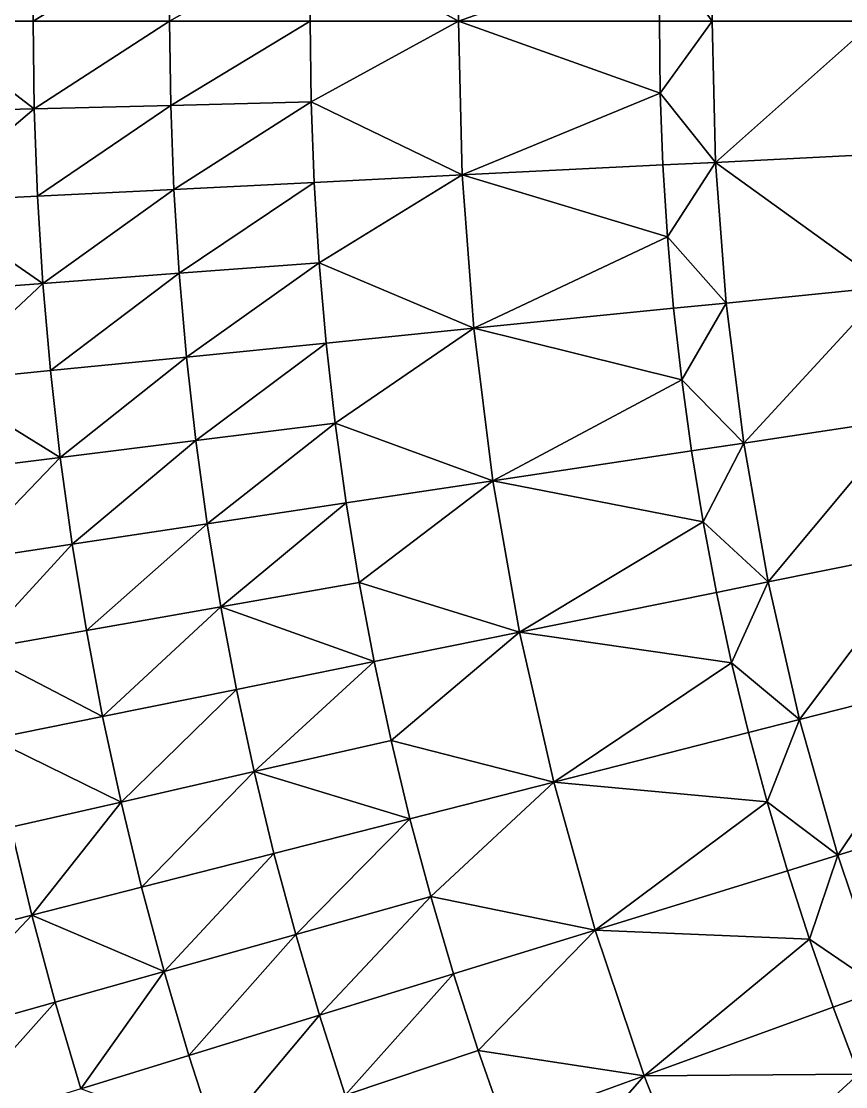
# Model space of a CAD drawing. Header units: millimetres. Extents: x -3750 to 5350, y -3750 to 3750.
# Drawn here: x -2015 to -1543, y -610 to 0 of the extents above; entities that cross this region are included whole.
import ezdxf

# ---------------------------------------------------------------- set-up
doc = ezdxf.new("R2010")
doc.units = ezdxf.units.MM
doc.header["$MEASUREMENT"] = 0
doc.layers.add('MESH_3D', color=2, linetype='CONTINUOUS')

msp = doc.modelspace()

# ---------------------------------------------------------------- linework, layer by layer
at = {"layer": 'MESH_3D'}
for points in [[(925.34, 3634.04, 32500), (-2410.45, 2872.67, 32500), (3378.63, -1627.06, 32500)], [(-2410.45, 2872.67, 32500), (-2264.27, -2989.25, 32500), (-1955.38, -3199.84, 32500)], [(3378.63, -1627.06, 32500), (-2410.45, 2872.67, 32500), (-1955.38, -3199.84, 32500)], [(-1765.08, 0, -885.22), (-1849.42, 46.12, -840.76), (-1762.89, 87.98, -885.22)], [(-1765.08, 0, -885.22), (-1762.89, 87.98, -885.22), (-1649.49, 41.14, -939.08)], [(-1619.78, 0, -952.14), (-1649.49, 41.14, -939.08), (-1617.77, 80.74, -952.14)], [(-1619.78, 0, -952.14), (-1617.77, 80.74, -952.14), (-1526.82, 0, -989.8)], [(-1617.77, 80.74, -952.14), (-1524.92, 76.11, -989.8), (-1526.82, 0, -989.8)], [(-2073.37, 0, -698.41), (-2072.73, 51.69, -698.41), (-2007.95, 50.08, -744.25)], [(-2073.37, 0, -698.41), (-2007.95, 50.08, -744.25), (-2008.57, 0, -744.25)], [(-2008.57, 0, -744.25), (-2007.95, 50.08, -744.25), (-1929.78, 48.13, -794.3)], [(-2008.57, 0, -744.25), (-1929.78, 48.13, -794.3), (-1930.38, 0, -794.3)], [(-1930.38, 0, -794.3), (-1929.78, 48.13, -794.3), (-1849.42, 46.12, -840.76)], [(-1930.38, 0, -794.3), (-1849.42, 46.12, -840.76), (-1850, 0, -840.76)], [(-1765.08, 0, -885.22), (-1850, 0, -840.76), (-1849.42, 46.12, -840.76)], [(-1765.08, 0, -885.22), (-1649.49, 41.14, -939.08), (-1650, 0, -939.08)], [(-1619.78, 0, -952.14), (-1650, 0, -939.08), (-1649.49, 41.14, -939.08)], [(-2073.37, 0, -698.41), (-2008.57, 0, -744.25), (-2007.95, -50.08, -744.25)], [(-2072.73, -51.69, -698.41), (-2073.37, 0, -698.41), (-2007.95, -50.08, -744.25)], [(-2007.95, -50.08, -744.25), (-2008.57, 0, -744.25), (-1930.38, 0, -794.3)], [(-2007.95, -50.08, -744.25), (-1930.38, 0, -794.3), (-1929.78, -48.13, -794.3)], [(-1929.78, -48.13, -794.3), (-1930.38, 0, -794.3), (-1850, 0, -840.76)], [(-1929.78, -48.13, -794.3), (-1850, 0, -840.76), (-1849.42, -46.12, -840.76)], [(-1765.08, 0, -885.22), (-1849.42, -46.12, -840.76), (-1850, 0, -840.76)], [(-1762.89, -87.98, -885.22), (-1849.42, -46.12, -840.76), (-1765.08, 0, -885.22)], [(-1765.08, 0, -885.22), (-1650, 0, -939.08), (-1649.49, -41.14, -939.08)], [(-1762.89, -87.98, -885.22), (-1765.08, 0, -885.22), (-1649.49, -41.14, -939.08)], [(-1619.78, 0, -952.14), (-1649.49, -41.14, -939.08), (-1650, 0, -939.08)], [(-1617.77, -80.74, -952.14), (-1649.49, -41.14, -939.08), (-1619.78, 0, -952.14)], [(-1617.77, -80.74, -952.14), (-1619.78, 0, -952.14), (-1526.82, 0, -989.8)], [(-1617.77, -80.74, -952.14), (-1526.82, 0, -989.8), (-1524.92, -76.11, -989.8)], [(-1762.89, -87.98, -885.22), (-1649.49, -41.14, -939.08), (-1647.95, -82.25, -939.08)], [(-1617.77, -80.74, -952.14), (-1647.95, -82.25, -939.08), (-1649.49, -41.14, -939.08)], [(-2006.07, -100.12, -744.25), (-2007.95, -50.08, -744.25), (-1929.78, -48.13, -794.3)], [(-2006.07, -100.12, -744.25), (-1929.78, -48.13, -794.3), (-1927.98, -96.22, -794.3)], [(-1927.98, -96.22, -794.3), (-1929.78, -48.13, -794.3), (-1849.42, -46.12, -840.76)], [(-1927.98, -96.22, -794.3), (-1849.42, -46.12, -840.76), (-1847.7, -92.21, -840.76)], [(-1762.89, -87.98, -885.22), (-1847.7, -92.21, -840.76), (-1849.42, -46.12, -840.76)], [(-2070.8, -103.35, -698.41), (-2072.73, -51.69, -698.41), (-2007.95, -50.08, -744.25)], [(-2070.8, -103.35, -698.41), (-2007.95, -50.08, -744.25), (-2006.07, -100.12, -744.25)], [(-1617.77, -80.74, -952.14), (-1524.92, -76.11, -989.8), (-1519.23, -152.02, -989.8)], [(-1762.89, -87.98, -885.22), (-1647.95, -82.25, -939.08), (-1645.39, -123.3, -939.08)], [(-1617.77, -80.74, -952.14), (-1645.39, -123.3, -939.08), (-1647.95, -82.25, -939.08)], [(-1611.73, -161.28, -952.14), (-1645.39, -123.3, -939.08), (-1617.77, -80.74, -952.14)], [(-1611.73, -161.28, -952.14), (-1617.77, -80.74, -952.14), (-1519.23, -152.02, -989.8)], [(-1762.89, -87.98, -885.22), (-1844.83, -138.25, -840.76), (-1847.7, -92.21, -840.76)], [(-1756.31, -175.75, -885.22), (-1844.83, -138.25, -840.76), (-1762.89, -87.98, -885.22)], [(-1756.31, -175.75, -885.22), (-1762.89, -87.98, -885.22), (-1645.39, -123.3, -939.08)], [(-2002.95, -150.1, -744.25), (-2006.07, -100.12, -744.25), (-1927.98, -96.22, -794.3)], [(-2002.95, -150.1, -744.25), (-1927.98, -96.22, -794.3), (-1924.98, -144.26, -794.3)], [(-1924.98, -144.26, -794.3), (-1927.98, -96.22, -794.3), (-1847.7, -92.21, -840.76)], [(-1924.98, -144.26, -794.3), (-1847.7, -92.21, -840.76), (-1844.83, -138.25, -840.76)], [(-2070.8, -103.35, -698.41), (-2006.07, -100.12, -744.25), (-2002.95, -150.1, -744.25)], [(-2067.58, -154.94, -698.41), (-2070.8, -103.35, -698.41), (-2002.95, -150.1, -744.25)], [(-1756.31, -175.75, -885.22), (-1645.39, -123.3, -939.08), (-1641.8, -164.29, -939.08)], [(-1611.73, -161.28, -952.14), (-1641.8, -164.29, -939.08), (-1645.39, -123.3, -939.08)], [(-1920.79, -192.2, -794.3), (-1924.98, -144.26, -794.3), (-1844.83, -138.25, -840.76)], [(-1920.79, -192.2, -794.3), (-1844.83, -138.25, -840.76), (-1840.81, -184.2, -840.76)], [(-1756.31, -175.75, -885.22), (-1840.81, -184.2, -840.76), (-1844.83, -138.25, -840.76)], [(-1998.59, -199.99, -744.25), (-2002.95, -150.1, -744.25), (-1924.98, -144.26, -794.3)], [(-1998.59, -199.99, -744.25), (-1924.98, -144.26, -794.3), (-1920.79, -192.2, -794.3)], [(-2063.07, -206.44, -698.41), (-2067.58, -154.94, -698.41), (-2002.95, -150.1, -744.25)], [(-2063.07, -206.44, -698.41), (-2002.95, -150.1, -744.25), (-1998.59, -199.99, -744.25)], [(-1601.69, -241.42, -952.14), (-1611.73, -161.28, -952.14), (-1519.23, -152.02, -989.8)], [(-1601.69, -241.42, -952.14), (-1519.23, -152.02, -989.8), (-1509.77, -227.56, -989.8)], [(-1756.31, -175.75, -885.22), (-1641.8, -164.29, -939.08), (-1637.19, -205.17, -939.08)], [(-1611.73, -161.28, -952.14), (-1637.19, -205.17, -939.08), (-1641.8, -164.29, -939.08)], [(-1601.69, -241.42, -952.14), (-1637.19, -205.17, -939.08), (-1611.73, -161.28, -952.14)], [(-1756.31, -175.75, -885.22), (-1835.64, -230.04, -840.76), (-1840.81, -184.2, -840.76)], [(-1745.37, -263.07, -885.22), (-1835.64, -230.04, -840.76), (-1756.31, -175.75, -885.22)], [(-1745.37, -263.07, -885.22), (-1756.31, -175.75, -885.22), (-1637.19, -205.17, -939.08)], [(-1915.4, -240.03, -794.3), (-1920.79, -192.2, -794.3), (-1840.81, -184.2, -840.76)], [(-1915.4, -240.03, -794.3), (-1840.81, -184.2, -840.76), (-1835.64, -230.04, -840.76)], [(-1992.98, -249.75, -744.25), (-1998.59, -199.99, -744.25), (-1920.79, -192.2, -794.3)], [(-1992.98, -249.75, -744.25), (-1920.79, -192.2, -794.3), (-1915.4, -240.03, -794.3)], [(-2063.07, -206.44, -698.41), (-1998.59, -199.99, -744.25), (-1992.98, -249.75, -744.25)], [(-2057.28, -257.81, -698.41), (-2063.07, -206.44, -698.41), (-1992.98, -249.75, -744.25)], [(-1745.37, -263.07, -885.22), (-1637.19, -205.17, -939.08), (-1631.57, -245.92, -939.08)], [(-1601.69, -241.42, -952.14), (-1631.57, -245.92, -939.08), (-1637.19, -205.17, -939.08)], [(-1908.82, -287.71, -794.3), (-1915.4, -240.03, -794.3), (-1835.64, -230.04, -840.76)], [(-1908.82, -287.71, -794.3), (-1835.64, -230.04, -840.76), (-1829.34, -275.73, -840.76)], [(-1745.37, -263.07, -885.22), (-1829.34, -275.73, -840.76), (-1835.64, -230.04, -840.76)], [(-1587.66, -320.95, -952.14), (-1601.69, -241.42, -952.14), (-1509.77, -227.56, -989.8)], [(-1587.66, -320.95, -952.14), (-1509.77, -227.56, -989.8), (-1496.55, -302.53, -989.8)], [(-1986.14, -299.36, -744.25), (-1992.98, -249.75, -744.25), (-1915.4, -240.03, -794.3)], [(-1986.14, -299.36, -744.25), (-1915.4, -240.03, -794.3), (-1908.82, -287.71, -794.3)], [(-1601.69, -241.42, -952.14), (-1624.93, -286.52, -939.08), (-1631.57, -245.92, -939.08)], [(-1587.66, -320.95, -952.14), (-1624.93, -286.52, -939.08), (-1601.69, -241.42, -952.14)], [(-2050.22, -309.02, -698.41), (-2057.28, -257.81, -698.41), (-1992.98, -249.75, -744.25)], [(-2050.22, -309.02, -698.41), (-1992.98, -249.75, -744.25), (-1986.14, -299.36, -744.25)], [(-1745.37, -263.07, -885.22), (-1631.57, -245.92, -939.08), (-1624.93, -286.52, -939.08)], [(-1745.37, -263.07, -885.22), (-1821.89, -321.25, -840.76), (-1829.34, -275.73, -840.76)], [(-1730.08, -349.74, -885.22), (-1821.89, -321.25, -840.76), (-1745.37, -263.07, -885.22)], [(-1730.08, -349.74, -885.22), (-1745.37, -263.07, -885.22), (-1624.93, -286.52, -939.08)], [(-1901.05, -335.21, -794.3), (-1908.82, -287.71, -794.3), (-1829.34, -275.73, -840.76)], [(-1901.05, -335.21, -794.3), (-1829.34, -275.73, -840.76), (-1821.89, -321.25, -840.76)], [(-1730.08, -349.74, -885.22), (-1624.93, -286.52, -939.08), (-1617.28, -326.94, -939.08)], [(-1587.66, -320.95, -952.14), (-1617.28, -326.94, -939.08), (-1624.93, -286.52, -939.08)], [(-1978.06, -348.78, -744.25), (-1986.14, -299.36, -744.25), (-1908.82, -287.71, -794.3)], [(-1978.06, -348.78, -744.25), (-1908.82, -287.71, -794.3), (-1901.05, -335.21, -794.3)], [(-2041.88, -360.04, -698.41), (-2050.22, -309.02, -698.41), (-1986.14, -299.36, -744.25)], [(-2041.88, -360.04, -698.41), (-1986.14, -299.36, -744.25), (-1978.06, -348.78, -744.25)], [(-1569.69, -399.69, -952.14), (-1587.66, -320.95, -952.14), (-1496.55, -302.53, -989.8)], [(-1569.69, -399.69, -952.14), (-1496.55, -302.53, -989.8), (-1479.61, -376.75, -989.8)], [(-1901.05, -335.21, -794.3), (-1821.89, -321.25, -840.76), (-1813.32, -366.57, -840.76)], [(-1730.08, -349.74, -885.22), (-1813.32, -366.57, -840.76), (-1821.89, -321.25, -840.76)], [(-1587.66, -320.95, -952.14), (-1608.63, -367.16, -939.08), (-1617.28, -326.94, -939.08)], [(-1569.69, -399.69, -952.14), (-1608.63, -367.16, -939.08), (-1587.66, -320.95, -952.14)], [(-1730.08, -349.74, -885.22), (-1617.28, -326.94, -939.08), (-1608.63, -367.16, -939.08)], [(-1968.75, -397.99, -744.25), (-1978.06, -348.78, -744.25), (-1901.05, -335.21, -794.3)], [(-1968.75, -397.99, -744.25), (-1901.05, -335.21, -794.3), (-1892.1, -382.5, -794.3)], [(-1892.1, -382.5, -794.3), (-1901.05, -335.21, -794.3), (-1813.32, -366.57, -840.76)], [(-2041.88, -360.04, -698.41), (-1978.06, -348.78, -744.25), (-1968.75, -397.99, -744.25)], [(-1730.08, -349.74, -885.22), (-1803.62, -411.66, -840.76), (-1813.32, -366.57, -840.76)], [(-1710.5, -435.55, -885.22), (-1803.62, -411.66, -840.76), (-1730.08, -349.74, -885.22)], [(-1710.5, -435.55, -885.22), (-1730.08, -349.74, -885.22), (-1608.63, -367.16, -939.08)], [(-2032.27, -410.83, -698.41), (-2041.88, -360.04, -698.41), (-1968.75, -397.99, -744.25)], [(-1881.98, -429.55, -794.3), (-1892.1, -382.5, -794.3), (-1813.32, -366.57, -840.76)], [(-1881.98, -429.55, -794.3), (-1813.32, -366.57, -840.76), (-1803.62, -411.66, -840.76)], [(-1710.5, -435.55, -885.22), (-1608.63, -367.16, -939.08), (-1598.98, -407.15, -939.08)], [(-1569.69, -399.69, -952.14), (-1598.98, -407.15, -939.08), (-1608.63, -367.16, -939.08)], [(-1547.82, -477.44, -952.14), (-1569.69, -399.69, -952.14), (-1479.61, -376.75, -989.8)], [(-1547.82, -477.44, -952.14), (-1479.61, -376.75, -989.8), (-1458.99, -450.04, -989.8)], [(-1958.21, -446.95, -744.25), (-1968.75, -397.99, -744.25), (-1892.1, -382.5, -794.3)], [(-1958.21, -446.95, -744.25), (-1892.1, -382.5, -794.3), (-1881.98, -429.55, -794.3)], [(-2032.27, -410.83, -698.41), (-1968.75, -397.99, -744.25), (-1958.21, -446.95, -744.25)], [(-1569.69, -399.69, -952.14), (-1588.33, -446.89, -939.08), (-1598.98, -407.15, -939.08)], [(-1547.82, -477.44, -952.14), (-1588.33, -446.89, -939.08), (-1569.69, -399.69, -952.14)], [(-1710.5, -435.55, -885.22), (-1598.98, -407.15, -939.08), (-1588.33, -446.89, -939.08)], [(-2021.39, -461.37, -698.41), (-2032.27, -410.83, -698.41), (-1958.21, -446.95, -744.25)], [(-1881.98, -429.55, -794.3), (-1803.62, -411.66, -840.76), (-1792.79, -456.5, -840.76)], [(-1710.5, -435.55, -885.22), (-1792.79, -456.5, -840.76), (-1803.62, -411.66, -840.76)], [(-1946.46, -495.63, -744.25), (-1958.21, -446.95, -744.25), (-1881.98, -429.55, -794.3)], [(-1946.46, -495.63, -744.25), (-1881.98, -429.55, -794.3), (-1870.69, -476.34, -794.3)], [(-1870.69, -476.34, -794.3), (-1881.98, -429.55, -794.3), (-1792.79, -456.5, -840.76)], [(-1710.5, -435.55, -885.22), (-1780.85, -501.05, -840.76), (-1792.79, -456.5, -840.76)], [(-1686.66, -520.27, -885.22), (-1780.85, -501.05, -840.76), (-1710.5, -435.55, -885.22)], [(-1686.66, -520.27, -885.22), (-1710.5, -435.55, -885.22), (-1588.33, -446.89, -939.08)], [(-2009.26, -511.62, -698.41), (-2021.39, -461.37, -698.41), (-1958.21, -446.95, -744.25)], [(-2009.26, -511.62, -698.41), (-1958.21, -446.95, -744.25), (-1946.46, -495.63, -744.25)], [(-1686.66, -520.27, -885.22), (-1588.33, -446.89, -939.08), (-1576.7, -486.35, -939.08)], [(-1547.82, -477.44, -952.14), (-1576.7, -486.35, -939.08), (-1588.33, -446.89, -939.08)], [(-1522.1, -554, -952.14), (-1547.82, -477.44, -952.14), (-1458.99, -450.04, -989.8)], [(-1858.23, -522.82, -794.3), (-1870.69, -476.34, -794.3), (-1792.79, -456.5, -840.76)], [(-1858.23, -522.82, -794.3), (-1792.79, -456.5, -840.76), (-1780.85, -501.05, -840.76)], [(-2091.92, -532.67, -630.5), (-2021.39, -461.37, -698.41), (-2009.26, -511.62, -698.41)], [(-1933.5, -544, -744.25), (-1946.46, -495.63, -744.25), (-1870.69, -476.34, -794.3)], [(-1933.5, -544, -744.25), (-1870.69, -476.34, -794.3), (-1858.23, -522.82, -794.3)], [(-1547.82, -477.44, -952.14), (-1564.08, -525.5, -939.08), (-1576.7, -486.35, -939.08)], [(-1522.1, -554, -952.14), (-1564.08, -525.5, -939.08), (-1547.82, -477.44, -952.14)], [(-1686.66, -520.27, -885.22), (-1576.7, -486.35, -939.08), (-1564.08, -525.5, -939.08)], [(-2009.26, -511.62, -698.41), (-1946.46, -495.63, -744.25), (-1933.5, -544, -744.25)], [(-1844.62, -568.99, -794.3), (-1858.23, -522.82, -794.3), (-1780.85, -501.05, -840.76)], [(-1844.62, -568.99, -794.3), (-1780.85, -501.05, -840.76), (-1767.81, -545.3, -840.76)], [(-1686.66, -520.27, -885.22), (-1767.81, -545.3, -840.76), (-1780.85, -501.05, -840.76)], [(-2077.99, -584.66, -630.5), (-2091.92, -532.67, -630.5), (-2009.26, -511.62, -698.41)], [(-2077.99, -584.66, -630.5), (-2009.26, -511.62, -698.41), (-1995.88, -561.55, -698.41)], [(-1995.88, -561.55, -698.41), (-2009.26, -511.62, -698.41), (-1933.5, -544, -744.25)], [(-1919.34, -592.04, -744.25), (-1933.5, -544, -744.25), (-1858.23, -522.82, -794.3)], [(-1919.34, -592.04, -744.25), (-1858.23, -522.82, -794.3), (-1844.62, -568.99, -794.3)], [(-1686.66, -520.27, -885.22), (-1753.67, -589.2, -840.76), (-1767.81, -545.3, -840.76)], [(-1658.63, -603.69, -885.22), (-1753.67, -589.2, -840.76), (-1686.66, -520.27, -885.22)], [(-1658.63, -603.69, -885.22), (-1686.66, -520.27, -885.22), (-1564.08, -525.5, -939.08)], [(-1658.63, -603.69, -885.22), (-1564.08, -525.5, -939.08), (-1550.49, -564.33, -939.08)], [(-1522.1, -554, -952.14), (-1550.49, -564.33, -939.08), (-1564.08, -525.5, -939.08)], [(-1981.26, -611.14, -698.41), (-1995.88, -561.55, -698.41), (-1933.5, -544, -744.25)], [(-1981.26, -611.14, -698.41), (-1933.5, -544, -744.25), (-1919.34, -592.04, -744.25)], [(-1829.86, -614.8, -794.3), (-1844.62, -568.99, -794.3), (-1767.81, -545.3, -840.76)], [(-1829.86, -614.8, -794.3), (-1767.81, -545.3, -840.76), (-1753.67, -589.2, -840.76)], [(-1522.1, -554, -952.14), (-1535.94, -602.81, -939.08), (-1550.49, -564.33, -939.08)], [(-2062.77, -636.28, -630.5), (-2077.99, -584.66, -630.5), (-1995.88, -561.55, -698.41)], [(-2062.77, -636.28, -630.5), (-1995.88, -561.55, -698.41), (-1981.26, -611.14, -698.41)], [(-1658.63, -603.69, -885.22), (-1550.49, -564.33, -939.08), (-1535.94, -602.81, -939.08)], [(-1903.98, -639.7, -744.25), (-1919.34, -592.04, -744.25), (-1844.62, -568.99, -794.3)], [(-1903.98, -639.7, -744.25), (-1844.62, -568.99, -794.3), (-1829.86, -614.8, -794.3)], [(-1829.86, -614.8, -794.3), (-1753.67, -589.2, -840.76), (-1738.43, -632.74, -840.76)], [(-1658.63, -603.69, -885.22), (-1738.43, -632.74, -840.76), (-1753.67, -589.2, -840.76)], [(-1981.26, -611.14, -698.41), (-1919.34, -592.04, -744.25), (-1903.98, -639.7, -744.25)], [(-1658.63, -603.69, -885.22), (-1722.12, -675.88, -840.76), (-1738.43, -632.74, -840.76)], [(-1626.48, -685.62, -885.22), (-1722.12, -675.88, -840.76), (-1658.63, -603.69, -885.22)], [(-1626.48, -685.62, -885.22), (-1658.63, -603.69, -885.22), (-1535.94, -602.81, -939.08)], [(-1626.48, -685.62, -885.22), (-1535.94, -602.81, -939.08), (-1520.44, -640.92, -939.08)]]:
    msp.add_3dface(points, dxfattribs=at)

doc.saveas('drawing.dxf')
